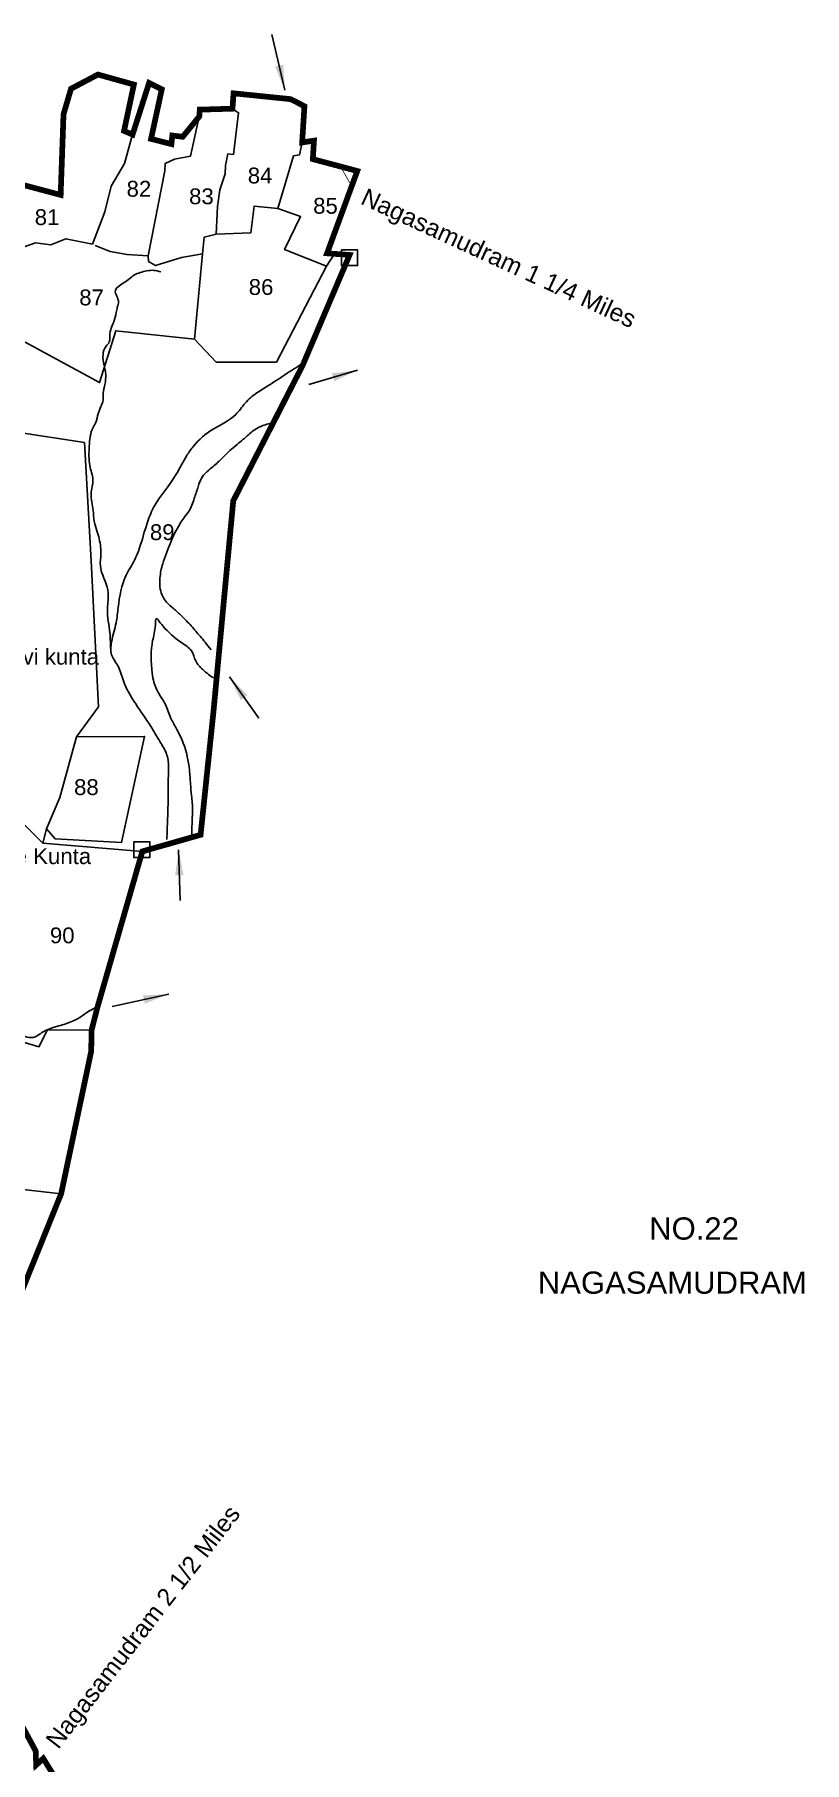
# Model space of a CAD drawing. Header units: feet. Extents: x 778084 to 787325, y 1573137 to 1585556.
# Drawn here: x 783973 to 785185, y 1580390 to 1583113 of the extents above; entities that cross this region are included whole.
import ezdxf
from ezdxf.enums import TextEntityAlignment as Align

# ---------------------------------------------------------------- set-up
doc = ezdxf.new("R2010")
doc.units = ezdxf.units.FT
doc.header["$LTSCALE"] = 15
doc.header["$MEASUREMENT"] = 0
doc.linetypes.add('HIDDEN2', pattern=[0.1875, 0.125, -0.0625])
for name, color, linetype in [('PLOT', 7, 'Continuous'), ('PLOT NO', 7, 'Continuous'), ('ROADS', 6, 'Continuous'), ('TANKS-STREAM', 4, 'Continuous'), ('VILLAGE STONES', 240, 'Continuous')]:
    doc.layers.add(name, color=color, linetype=linetype)
doc.layers.add('VILLAGE BOUNDRY', color=5, linetype='HIDDEN2', lineweight=100)
doc.styles.get("Standard").update_dxf_attribs({"font": 'arial.ttf'})
doc.dimstyles.get("Standard").update_dxf_attribs({"dimtxt": 0.18, "dimasz": 40, "dimexe": 0.18, "dimexo": 0.0625, "dimgap": 0.09, "dimtad": 0, "dimtih": 1, "dimtoh": 1, "dimdec": 4, "dimzin": 0, "dimdsep": 46, "dimtxsty": 'Standard', "dimcen": 0.09, "dimadec": 0, "dimazin": 0, "dimtfac": 1, "dimtdec": 4, "dimtofl": 0, "dimtmove": 0, "dimatfit": 3, "dimfxl": 1, "dimtolj": 1, "dimtzin": 0, "dimarcsym": 0})

msp = doc.modelspace()

# ---------------------------------------------------------------- hatches: boundary and pattern name
at = {"layer": 'TANKS-STREAM', "linetype": 'Continuous', "lineweight": -2}
h = msp.add_hatch(dxfattribs=at)
h.set_pattern_fill('ANSI32', color=256, scale=25)
h.set_pattern_definition([(45, (47.701, 86.785), (-6.629126074, 6.629126074), []), (45, (52.121, 86.785), (-6.629126074, 6.629126074), [])])
edge = h.paths.add_edge_path()
edge.add_spline(control_points=[(783841.7, 1582165.8), (783841.6, 1582165.8), (783837.4, 1582165.3), (783857.1, 1582163), (783866.8, 1582167.2), (783864.8, 1582180.5), (783867.1, 1582189.4), (783866.5, 1582205.9), (783844.4, 1582199.4), (783841.6, 1582182.1), (783841.4, 1582171.3), (783841.3, 1582165.7)], knot_values=[0, 0, 0, 0, 0.398681, 12.396503, 25.983845, 33.443004, 48.146617, 56.796285, 74.385353, 90.546404, 107.227204, 107.227204, 107.227204, 107.227204], degree=3, periodic=0)
h.paths.add_polyline_path([(783798.2, 1582113.1), (784080.8, 1582113.1), (784080.8, 1582151.3), (783798.2, 1582151.3)], flags=9)
h = msp.add_hatch(dxfattribs=at)
h.set_pattern_fill('ANSI32', color=256, scale=25)
edge = h.paths.add_edge_path()
edge.add_spline(control_points=[(783794, 1582079), (783793.9, 1582079), (783789.7, 1582078.5), (783809.4, 1582076.2), (783819.1, 1582080.4), (783817.1, 1582093.7), (783819.4, 1582102.6), (783818.8, 1582119.1), (783796.7, 1582112.6), (783793.9, 1582095.4), (783793.7, 1582084.5), (783793.6, 1582079)], knot_values=[0, 0, 0, 0, 0.398681, 12.396503, 25.983845, 33.443004, 48.146617, 56.796285, 74.385353, 90.546404, 107.227204, 107.227204, 107.227204, 107.227204], degree=3, periodic=0)
h.paths.add_polyline_path([(783798.2, 1582113.1), (784080.8, 1582113.1), (784080.8, 1582151.3), (783798.2, 1582151.3)], flags=9)

# ---------------------------------------------------------------- linework, layer by layer
at = {"layer": 'PLOT', "lineweight": -2}
for points in [[(784284.5, 1582995.9), (784294.2, 1582989.4), (784286, 1582923.7), (784277.3, 1582924.8), (784273.5, 1582906.6), (784273.1, 1582893), (784264.8, 1582868), (784261, 1582841.7), (784258.9, 1582798.4), (784240.1, 1582793.2), (784237.5, 1582767.4), (784204, 1582761.5), (784163.4, 1582748.7), (784152.5, 1582754.9), (784151.6, 1582764)], [(784193.2, 1582916.4), (784218.3, 1582921), (784232.3, 1582983.7)], [(783850.7, 1582764), (783878.6, 1582751.1), (783974.4, 1582784.7), (783998.7, 1582781.1), (784022.4, 1582790.9), (784064, 1582782.5), (784083.6, 1582833.2), (784093.7, 1582874), (784114.7, 1582909.3), (784127.2, 1582955.1)], [(784394.2, 1582942.7), (784390.1, 1582923.2), (784380.7, 1582921.7), (784355.8, 1582838.5), (784318.6, 1582842.4), (784313.2, 1582800.2), (784258.9, 1582798.4)], [(784068.4, 1582780.1), (784091.9, 1582771.1), (784118.5, 1582766), (784151.6, 1582764), (784178, 1582898.1), (784178.4, 1582909.5), (784193.2, 1582916.4)], [(784355.8, 1582838.5), (784391.6, 1582825.9), (784366.5, 1582774), (784432.6, 1582747.7), (784445, 1582767.1)], [(784432.6, 1582747.7), (784353.7, 1582596.6), (784258.6, 1582596.6), (784224.9, 1582632.7), (784237.5, 1582767.4)], [(783878.6, 1582751.1), (783886.8, 1582658.8), (783902.7, 1582657.9), (784075.4, 1582564.3), (784100.7, 1582645.9), (784224.9, 1582632.7)], [(783941.8, 1582486.6), (784051.5, 1582469.8), (784061.8, 1582283.3), (784073.7, 1582053.4), (784039.1, 1582006), (784146.1, 1582006.8), (784109.7, 1581839.6), (784005.2, 1581845.4), (783991.7, 1581861.4), (783986.1, 1581838.4), (784142.6, 1581825.6)], [(783986.1, 1581838.4), (783919, 1581906.2), (783868.1, 1581929.3), (783872.9, 1582061.6), (783828.1, 1582056.8), (783747.5, 1582068.3), (783734.9, 1582101), (783701, 1582137.9), (783657.4, 1582136.2), (783582.3, 1582152.5), (783559.2, 1582148.4), (783556.2, 1582162.1), (783431.5, 1582173)], [(784039.1, 1582006), (784012.6, 1581910.3), (783991.7, 1581861.4)], [(783387.1, 1581839.9), (783549.6, 1581827.5), (783641.1, 1581796.5), (783705.2, 1581872), (783791.8, 1581780.4), (783822.5, 1581735.7), (783852.2, 1581598.1), (783885.2, 1581545.8), (783979.7, 1581517.7), (783993.3, 1581544.5), (784062.7, 1581543.9)], [(783853.3, 1581304.2), (784014.8, 1581286.2)]]:
    msp.add_lwpolyline(points, dxfattribs=at)
at = {"layer": 'ROADS', "linetype": 'HIDDEN2', "lineweight": -2, "ltscale": 10, "const_width": 1.2}
msp.add_lwpolyline([(784453.1, 1582907.1), (784471.3, 1582875.4)], dxfattribs=at)
at = {"layer": 'TANKS-STREAM', "lineweight": -2}
for points in [[(784171.6, 1582738.8), (784160.6, 1582741.1), (784139.3, 1582737.7), (784130.2, 1582733.9), (784121, 1582727), (784111.5, 1582720.2), (784100.1, 1582709.2), (784105.1, 1582691.3), (784103.2, 1582683), (784101.6, 1582674.6), (784097.5, 1582660.2), (784091.4, 1582639.7), (784090.6, 1582628.3), (784085.6, 1582621.9), (784080.7, 1582607.9), (784084.9, 1582576.7), (784083.7, 1582561.5), (784081.1, 1582547.1), (784080.3, 1582534.2), (784077.3, 1582526.6), (784073.1, 1582515.2), (784069.3, 1582501.5), (784065.1, 1582493.7), (784059, 1582463.7), (784058.6, 1582448.5), (784059.8, 1582433.7), (784064.7, 1582411.3), (784062, 1582389.4), (784065.1, 1582362.8), (784067, 1582345.7), (784071.2, 1582330.5), (784076.9, 1582305.5), (784077.3, 1582294.8), (784076.5, 1582275.5), (784088.3, 1582237.2), (784087.9, 1582211.7), (784088.3, 1582193.1), (784091, 1582174.1), (784092.5, 1582145.2)], [(784397.4, 1582596.3), (784370.6, 1582578.9), (784342.7, 1582560.8), (784323, 1582548.3), (784304.4, 1582531.9), (784289.6, 1582513.8), (784253, 1582490.3), (784223.4, 1582464.6), (784212.5, 1582449.3), (784196.1, 1582419.8), (784160.4, 1582367.6), (784149.5, 1582340.8), (784136.4, 1582298.7), (784130.4, 1582284.5), (784117.2, 1582261), (784104.6, 1582209.9), (784101.3, 1582185.8), (784094.2, 1582155.8), (784094.2, 1582135.5), (784104, 1582118.1), (784112.8, 1582094.6), (784155.5, 1582023.2), (784170.2, 1581998.6), (784180.6, 1581979.5), (784183.9, 1581959.3), (784183.4, 1581940.1), (784182.8, 1581887.3), (784181.7, 1581861.6), (784181.2, 1581844.2)], [(784250.7, 1582143.2), (784241.4, 1582155.2), (784233.7, 1582164.5), (784219.5, 1582180.9), (784204.2, 1582196.8), (784191.6, 1582208.3), (784180.7, 1582218.1), (784174.6, 1582227.4), (784170.8, 1582238.9), (784170.3, 1582256.3), (784174.6, 1582278.7), (784180.7, 1582295.7), (784207.7, 1582350.5), (784215.6, 1582361), (784224.3, 1582382), (784230.5, 1582400.3), (784236.6, 1582415.2), (784247.1, 1582426.5), (784263.7, 1582440.5), (784280.3, 1582457.1), (784291.7, 1582466.7), (784310.1, 1582482.4), (784325.8, 1582493.8), (784343.3, 1582499.9)], [(784220.6, 1581852.9), (784221.1, 1581875.3), (784221.7, 1581890.1), (784220, 1581913.6), (784218.4, 1581931.6), (784216.8, 1581953.5), (784206.9, 1581996.4), (784197, 1582017.7), (784187.7, 1582035.2), (784179, 1582057.1), (784167.5, 1582076.2), (784160.9, 1582092), (784158.2, 1582106.3), (784158.8, 1582158), (784163.1, 1582182.6), (784164.8, 1582192.4), (784170.8, 1582185.8), (784175.2, 1582180.4), (784204.2, 1582154.7), (784220, 1582141.6), (784226.6, 1582125.7), (784237.6, 1582112.1), (784246.9, 1582104.4), (784254.5, 1582099.5), (784259.4, 1582098.9)], [(783770.6, 1581773), (783780.5, 1581764.8), (783781.3, 1581733.9), (783784.7, 1581719), (783792, 1581693.6), (783803.9, 1581649.1), (783811.9, 1581639.5), (783820.2, 1581622.1), (783830.6, 1581605.8), (783837, 1581592.7), (783854.5, 1581576.8), (783899.9, 1581551.4), (783909.5, 1581531.2), (783920.2, 1581522.8), (783944.9, 1581534.8), (783970.7, 1581532.4), (783986.6, 1581541.5), (784002.1, 1581547.9), (784045.5, 1581565), (784056.2, 1581572.5), (784074.2, 1581581.4)]]:
    msp.add_spline(points, degree=3, dxfattribs=at)
at = {"layer": 'VILLAGE BOUNDRY', "lineweight": -2, "ltscale": 15, "const_width": 9}
for points in [[(783912.1, 1582887.1), (784014, 1582860), (784018.5, 1582986.9), (784030.3, 1583027.3), (784072.7, 1583049.7), (784129.3, 1583033.9), (784113.8, 1582960.9), (784127.2, 1582955.1), (784153.2, 1583036.4), (784173.2, 1583026.4), (784156.3, 1582948.3), (784188.4, 1582940.1), (784189.8, 1582953.6), (784206.2, 1582951.6), (784232.3, 1582983.7), (784233.1, 1582994.4), (784284.5, 1582995.9), (784286.2, 1583020.1), (784376.2, 1583010.9), (784397.8, 1582999.8), (784394.2, 1582942.7), (784412.8, 1582945.5), (784411, 1582916.4), (784481, 1582897.7), (784433.4, 1582768), (784468.9, 1582765.4), (784394.5, 1582590.4), (784285.7, 1582377.9), (784254.5, 1582045), (784234.3, 1581851.7), (784142.6, 1581825.6), (784071.4, 1581578.3), (784062.7, 1581543.9), (784062.1, 1581510.7), (784014.8, 1581286.2), (783947.8, 1581120.2)], [(783904, 1580538.7), (783974.6, 1580408.3), (783975.5, 1580386.1), (783986.6, 1580396.3), (784031.6, 1580324)]]:
    msp.add_lwpolyline(points, dxfattribs=at)
at = {"layer": 'VILLAGE STONES', "lineweight": -2}
for points in [[(784456, 1582773.3), (784481.4, 1582773.3), (784481.4, 1582748.7), (784456, 1582748.7)], [(784129.1, 1581840.7), (784154.5, 1581840.7), (784154.5, 1581816.1), (784129.1, 1581816.1)]]:
    msp.add_lwpolyline(points, close=True, dxfattribs=at)

# ---------------------------------------------------------------- texts
at = {"layer": 'PLOT NO', "lineweight": -2}
for s, p in [('84', (784328, 1582890.6)), ('82', (784137.2, 1582869.7)), ('83', (784235.6, 1582857.8)), ('85', (784430.9, 1582842.9)), ('81', (783992.6, 1582825)), ('86', (784329.5, 1582714.9)), ('87', (784062.7, 1582698.5)), ('89', (784173.9, 1582328.6)), ('88', (784054.5, 1581926.9)), ('90', (784016.5, 1581693.3))]:
    msp.add_text(s, height=25, dxfattribs=at).set_placement(p, align=Align.MIDDLE_CENTER)
at = {"layer": 'PLOT NO', "linetype": 'Continuous', "lineweight": -2}
for s, rotation, p in [('Nagasamudram 1 1/4 Miles', 335.2399, (784484.4, 1582846.6)), ('Nagasamudram 2 1/2 Miles', 52.2337, (784010.2, 1580409.5))]:
    msp.add_text(s, height=27.542, rotation=rotation, dxfattribs=at).set_placement(p)
at = {"layer": 'VILLAGE STONES', "color": 7, "lineweight": -2}
for s, p in [('Pathabhavi kunta', (783804.6, 1582119.9)), ('Yerrampalle Kunta', (783772.8, 1581805.6))]:
    msp.add_text(s, height=25, dxfattribs=at).set_placement(p)
at = {"layer": 'VILLAGE STONES', "color": 1, "lineweight": -2}
for s, p in [('NO.22', (784940.5, 1581213.9)), ('NAGASAMUDRAM', (784765.2, 1581128.6))]:
    msp.add_text(s, height=35, dxfattribs=at).set_placement(p)

# ---------------------------------------------------------------- leaders
at = {"layer": 'VILLAGE BOUNDRY', "linetype": 'Continuous', "lineweight": -2}
for points in [[(784367, 1583024.9), (784346.6, 1583112.7)], [(784481.4, 1582583.9), (784404.6, 1582561.5)], [(784279.8, 1582100.7), (784325.9, 1582035.3)], [(784199.7, 1581828), (784201.9, 1581748)], [(784184.1, 1581600.8), (784095, 1581581)]]:
    msp.add_leader(points, dimstyle='Standard', override={"dimgap": 0.09, "dimtad": 0}, dxfattribs=at)

doc.saveas('drawing.dxf')
